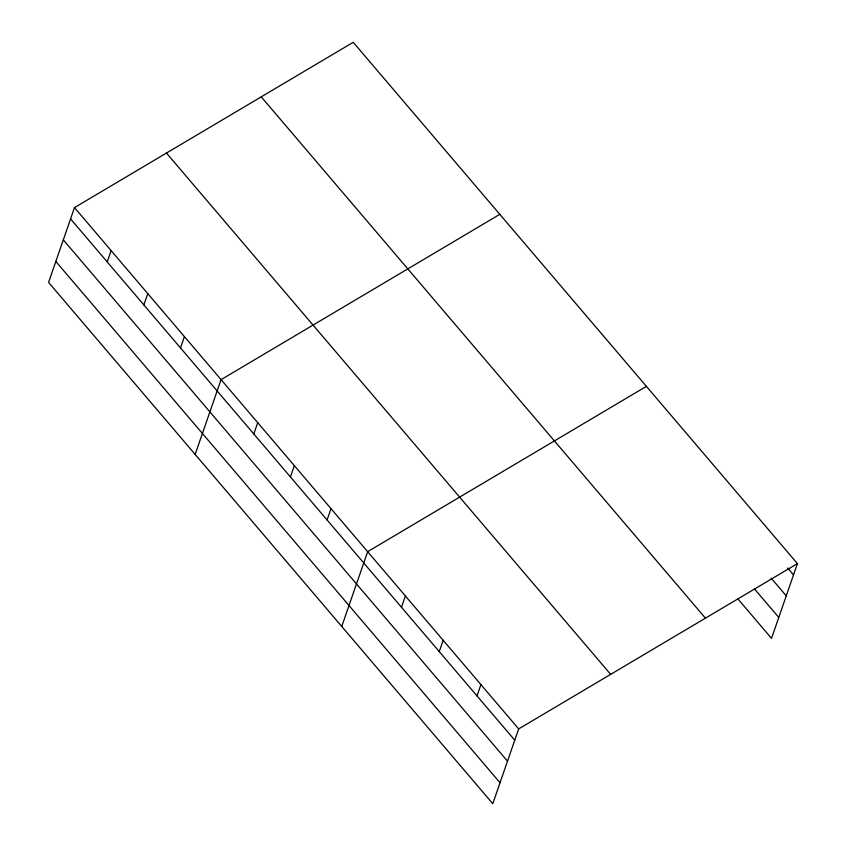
<?xml version="1.0" encoding="UTF-8"?>
<svg xmlns="http://www.w3.org/2000/svg" width="846" height="846" viewBox="0 0 846 846"><rect width="100%" height="100%" fill="white"/><g stroke="black" fill="none" stroke-linecap="round" stroke-linejoin="round"><path stroke-width="1.27" d="M74.48 207.608L48.582 282.395L492.774 803.7L518.672 728.914L797.418 563.605L353.226 42.3L74.48 207.608L518.672 728.914M107.209 261.911L111.122 250.617M143.862 304.92L147.764 293.625M180.505 347.928L184.417 336.634M195.162 454.429L221.06 379.643L499.806 214.334M253.8 433.945L257.713 422.651M290.442 476.954L294.355 465.66M327.095 519.962L330.998 508.668M341.752 626.463L367.65 551.677L646.397 386.358M401.49 607.28L405.403 595.986M439.254 651.589L443.156 640.295M477.007 695.898L480.919 684.604M797.418 563.605L771.52 638.392L737.966 599M787.637 568.004L793.506 574.889M771.15 578.125L786.251 595.848M754.442 588.879L778.775 617.432M261.234 96.856L705.437 618.151M166.461 153.063L610.664 674.357M70.567 218.903L514.759 740.208M63.313 239.862L507.505 761.157M55.836 261.446L500.028 782.751"/></g></svg>
